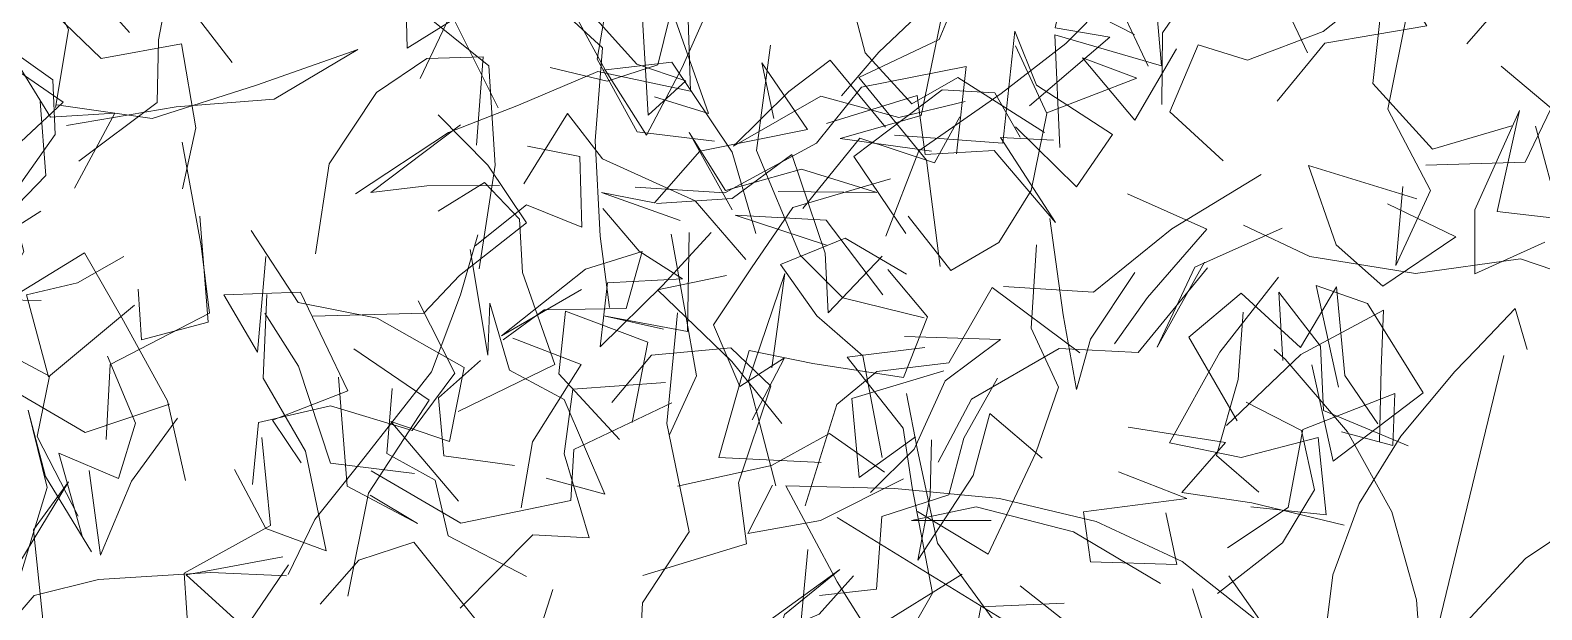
# Model space of a CAD drawing. Header units: metres. Extents: x 0 to 46.1, y -33.1 to 1.9.
# Drawn here: x 42.503 to 43.103, y -20.103 to -19.873 of the extents above; entities that cross this region are included whole.
import ezdxf

# ---------------------------------------------------------------- set-up
doc = ezdxf.new("R2010")
doc.units = ezdxf.units.M
doc.header["$LTSCALE"] = 0.02
doc.layers.add('AB_EXT_MASSIF', color=8, linetype='Continuous', lineweight=9)
doc.layers.add('BLOC_FEUILLAGE', color=7, linetype='Continuous', lineweight=13)
doc.layers.add('ARCHIBOOKS_ARBRE', color=7, linetype='Continuous')

# ---------------------------------------------------------------- blocks, each defined once
blk = doc.blocks.new('AB_ALPHA_11ed163862f4b453')
at = {"layer": 'BLOC_FEUILLAGE', "color": 8, "lineweight": 13, "true_color": 0x878787, "transparency": 33554585}
for points in [[(-0.1611, -1.0479), (-0.0825, -1.0729), (-0.1002, -1.1804), (-0.1789, -1.2313), (-0.1864, -1.2895), (-0.2389, -1.3472)], [(-0.0677, -1.4051), (-0.0746, -1.3213), (-0.0462, -1.2253), (0.0013, -1.1653), (0.0385, -1.125)], [(-0.2668, -1.4247), (-0.1929, -1.384), (-0.2485, -1.3524), (-0.2463, -1.2698), (-0.2231, -1.161)], [(-0.1369, -1.3247), (-0.1511, -1.2331), (-0.0796, -1.2402), (-0.0626, -1.1829), (-0.0651, -1.2545), (0.0146, -1.2682)], [(-0.3537, -1.409), (-0.2539, -1.3695), (-0.2265, -1.3228), (-0.2613, -1.2345), (-0.3401, -1.2937)], [(-0.1917, -1.2579), (-0.1745, -1.3312), (-0.1, -1.3623), (-0.1332, -1.44), (-0.1774, -1.4833)], [(-0.4193, -1.4902), (-0.3433, -1.4499), (-0.3142, -1.3621), (-0.2636, -1.2655), (-0.2298, -1.3468), (-0.3079, -1.3607), (-0.4188, -1.366)], [(-0.0694, -1.2969), (-0.1168, -1.3466), (-0.1519, -1.3979), (-0.2486, -1.4043)], [(-0.3962, -1.396), (-0.3358, -1.4104), (-0.284, -1.3985), (-0.2487, -1.334)], [(-0.2397, -1.368), (-0.1385, -1.4119), (-0.0526, -1.4586), (0.0437, -1.4621), (-0.0597, -1.4371), (-0.1646, -1.4086), (-0.2369, -1.3455)], [(0.0262, -1.7102), (0.0957, -1.6326), (0.1439, -1.5468), (0.1148, -1.4584), (0.1534, -1.3919)], [(-0.5756, -1.4091), (-0.5228, -1.4328), (-0.4899, -1.5035), (-0.4233, -1.5057), (-0.3892, -1.5673), (-0.4319, -1.6109), (-0.4409, -1.6993)], [(-0.5083, -1.6773), (-0.4594, -1.5782), (-0.4649, -1.4706), (-0.3733, -1.4249), (-0.3071, -1.4255)], [(0.129, -1.5866), (0.1399, -1.4888), (0.0854, -1.4879), (0.1201, -1.4318)], [(-0.3763, -1.6505), (-0.3324, -1.5906), (-0.2222, -1.6014), (-0.1927, -1.5408), (-0.1525, -1.4443)], [(0.2566, -1.5535), (0.2681, -1.6252), (0.2997, -1.6655), (0.2497, -1.6736), (0.3052, -1.5762), (0.3737, -1.5585), (0.3698, -1.4482)], [(-0.3045, -1.6555), (-0.3901, -1.6336), (-0.4315, -1.551), (-0.4476, -1.5011), (-0.4151, -1.4594), (-0.3552, -1.5)], [(-0.3323, -1.7278), (-0.3044, -1.6515), (-0.2975, -1.5581), (-0.2933, -1.4838), (-0.394, -1.481), (-0.4767, -1.4841)], [(-0.2626, -1.508), (-0.3154, -1.5051), (-0.3643, -1.4872), (-0.3904, -1.5675), (-0.2802, -1.5542)], [(0.2238, -1.4975), (0.2482, -1.5932), (0.1919, -1.6664), (0.1446, -1.7483), (0.1137, -1.8129)], [(-0.102, -1.6094), (-0.0419, -1.5419), (0.0359, -1.5081), (0.0963, -1.5069), (0.144, -1.5361), (0.0907, -1.606)], [(-0.2685, -1.5429), (-0.293, -1.587), (-0.228, -1.6082), (-0.1777, -1.5157)], [(0.5452, -1.5267), (0.4756, -1.5393), (0.4262, -1.5996), (0.3587, -1.5678), (0.285, -1.6371), (0.234, -1.6234), (0.194, -1.5812)], [(0.3117, -1.5876), (0.3053, -1.5264), (0.2375, -1.5997), (0.2316, -1.6815), (0.291, -1.7314)], [(0.367, -1.541), (0.3267, -1.5978), (0.301, -1.705), (0.2649, -1.6618)], [(-0.1428, -1.5553), (-0.1424, -1.6404), (-0.0851, -1.6962), (-0.0397, -1.7842), (-0.0915, -1.8378), (-0.1296, -1.7894), (-0.1163, -1.8923)], [(-0.1377, -1.6596), (-0.0438, -1.7173), (0.0064, -1.7051), (0.0905, -1.6974), (0.0894, -1.6286), (0.0755, -1.56)], [(-0.0361, -1.581), (0.0743, -1.5803), (0.1472, -1.5953), (0.2315, -1.6101), (0.2981, -1.6766), (0.3349, -1.6157), (0.2744, -1.5692)], [(-0.4491, -1.7363), (-0.4468, -1.6487), (-0.4253, -1.5842), (-0.4513, -1.6587), (-0.5234, -1.7196)], [(-0.33, -1.582), (-0.343, -1.653), (-0.3871, -1.6897), (-0.4229, -1.6365), (-0.4484, -1.7181)], [(-0.2268, -1.7755), (-0.2273, -1.7245), (-0.1489, -1.7408), (-0.1349, -1.6331), (-0.2003, -1.594), (-0.2031, -1.6598), (-0.1444, -1.5847)], [(0.0882, -1.6518), (0.0277, -1.6129), (-0.0227, -1.5882), (0.0883, -1.5804)], [(-0.2855, -1.7449), (-0.2916, -1.811), (-0.2532, -1.8621), (-0.2167, -1.7679), (-0.2125, -1.6844), (-0.1643, -1.617)], [(0.2365, -1.6117), (0.2981, -1.6426), (0.2998, -1.75), (0.2754, -1.8304)], [(-0.3, -1.8615), (-0.3609, -1.818), (-0.4583, -1.7629), (-0.5203, -1.7414), (-0.5795, -1.7586), (-0.6168, -1.7001), (-0.6444, -1.6243)], [(-0.176, -1.6312), (-0.1765, -1.6936), (-0.2023, -1.7915), (-0.138, -1.8456)], [(0.2531, -1.8465), (0.2425, -1.7704), (0.1882, -1.6852), (0.1837, -1.6288), (0.1094, -1.6638)], [(-0.5295, -1.6368), (-0.6204, -1.6737), (-0.5275, -1.7123), (-0.4305, -1.6656), (-0.4855, -1.6866), (-0.5349, -1.7834), (-0.4691, -1.8641)], [(0.0233, -1.6402), (0.0774, -1.6414), (0.0865, -1.6906), (0.0604, -1.7368), (0.0373, -1.8307), (-0.0684, -1.8176)], [(0.0353, -1.6888), (0.1001, -1.6826), (0.134, -1.731), (0.1706, -1.671), (0.1326, -1.6344)], [(0.57, -1.9023), (0.5277, -1.8098), (0.4751, -1.8068), (0.4639, -1.7391), (0.4952, -1.6448)], [(0.5722, -1.872), (0.6761, -1.8583), (0.6356, -1.821), (0.6856, -1.772), (0.7823, -1.7256), (0.7946, -1.6346)], [(0.421, -1.7622), (0.4757, -1.7458), (0.5692, -1.7285), (0.5559, -1.6622)], [(-0.3052, -1.6715), (-0.3778, -1.699), (-0.4434, -1.7438), (-0.407, -1.6673)], [(-0.2978, -1.8611), (-0.246, -1.83), (-0.1754, -1.8066), (-0.0692, -1.7702), (-0.0034, -1.7218), (0.0437, -1.6812)], [(-0.0311, -1.9204), (0.0092, -1.9655), (0.0264, -1.8648), (-0.0034, -1.811), (0.0165, -1.7447), (-0.0132, -1.7867), (0.0291, -1.6893)], [(0.3526, -1.7445), (0.3727, -1.6918), (0.3747, -1.7717), (0.2734, -1.7317), (0.2078, -1.75), (0.1693, -1.7127), (0.2194, -1.7787)], [(0.3894, -1.6815), (0.3209, -1.7616), (0.3006, -1.8721), (0.3131, -1.9308), (0.3701, -1.9913)], [(0.9701, -1.6819), (1.0502, -1.7398), (0.9794, -1.8032), (0.9545, -1.9078), (0.8437, -1.8914), (0.8319, -1.978)], [(-0.0418, -1.7041), (-0.0504, -1.7837), (-0.1168, -1.8084), (-0.1714, -1.744), (-0.2403, -1.719), (-0.2787, -1.7673)], [(-0.1211, -1.7091), (-0.0864, -1.7925), (-0.1869, -1.837), (-0.2596, -1.9115)], [(0.698, -1.8695), (0.6706, -1.822), (0.6566, -1.7384), (0.7138, -1.6984), (0.7066, -1.7985), (0.6921, -1.9032)], [(0.3168, -1.8076), (0.3983, -1.8615), (0.3481, -1.8016), (0.2734, -1.7783), (0.2745, -1.7103), (0.2687, -1.7978)], [(0.7009, -1.7247), (0.6502, -1.723), (0.5967, -1.7241), (0.5327, -1.7678), (0.4455, -1.7562), (0.4571, -1.8617), (0.411, -1.9574)], [(0.6676, -1.7216), (0.7294, -1.7444), (0.7485, -1.8253), (0.7035, -1.9101), (0.6315, -1.8267), (0.5749, -1.923)], [(-0.4957, -1.9398), (-0.4171, -1.8643), (-0.3835, -1.8039), (-0.2859, -1.811), (-0.2457, -1.7331)], [(-0.1492, -1.7244), (-0.2011, -1.8197), (-0.1627, -1.8888), (-0.1866, -1.8396)], [(0.2389, -1.8054), (0.1697, -1.8232), (0.0848, -1.8404), (0.1254, -1.7912), (0.19, -1.8286), (0.1689, -1.7819), (0.1618, -1.7268)], [(0.2002, -1.7265), (0.2717, -1.7797), (0.3749, -1.7879), (0.4422, -1.7657), (0.5407, -1.805), (0.4853, -1.8724)], [(0.5207, -1.8336), (0.4572, -1.8111), (0.4039, -1.7512), (0.3041, -1.7458), (0.3797, -1.7301), (0.431, -1.7264), (0.4408, -1.812)], [(0.2091, -1.7519), (0.2746, -1.7883), (0.348, -1.7841), (0.3225, -1.884), (0.2929, -1.9353), (0.3684, -1.9175)], [(0.5547, -1.7424), (0.4767, -1.8214), (0.3969, -1.797), (0.4662, -1.8568)], [(-0.1006, -1.9918), (-0.1436, -1.9156), (-0.1246, -1.8621), (-0.1503, -1.8139), (-0.1109, -1.7627)], [(0.1002, -1.7827), (0.0085, -1.778), (0.1146, -1.7679), (0.1711, -1.7838), (0.1271, -1.8226), (0.0583, -1.7794), (0.0078, -1.7823)], [(0.5734, -1.9135), (0.5309, -1.8825), (0.5307, -1.9829), (0.5186, -1.8902), (0.459, -1.8559), (0.4841, -1.8026), (0.3937, -1.7772)], [(-0.0507, -1.8929), (-0.1042, -1.8467), (-0.0771, -1.7956), (-0.0223, -1.7871)], [(-0.0679, -1.9316), (-0.0227, -1.883), (0.0593, -1.8449), (0.0169, -1.786)], [(0.0706, -1.9208), (0.127, -1.8623), (0.0752, -1.7922), (0.0358, -1.8408), (0.0508, -1.9282)], [(0.0949, -1.9513), (0.1494, -1.9166), (0.1753, -1.8555), (0.2046, -1.7852)], [(0.1469, -1.8601), (0.1046, -1.8167), (0.1657, -1.8748), (0.2206, -1.7935)], [(0.6829, -1.9422), (0.7221, -1.8832), (0.7797, -1.8593), (0.803, -1.7852)], [(-0.2923, -1.8533), (-0.3627, -1.8829), (-0.3829, -1.8065), (-0.2926, -1.8436)], [(0.3479, -1.9499), (0.3412, -1.8571), (0.268, -1.8039), (0.328, -1.8784)], [(0.5081, -1.8435), (0.4622, -1.868), (0.4133, -1.8073), (0.3281, -1.8351)], [(0.4002, -1.9115), (0.3985, -1.8191), (0.5081, -1.8116), (0.5501, -1.8425), (0.5474, -1.8932)], [(0.4438, -1.8234), (0.5296, -1.8885), (0.6004, -1.8019), (0.589, -1.8584), (0.6256, -1.9407), (0.5674, -1.9648), (0.5491, -1.882)], [(-0.1729, -1.8199), (-0.1265, -1.9119), (-0.0225, -1.9525), (0.0074, -1.9116), (0.1141, -1.9257)], [(0.2284, -1.8494), (0.1632, -1.8242), (0.1862, -1.9238), (0.1946, -2.0023)], [(0.417, -1.8576), (0.3203, -1.8287), (0.2533, -1.8565), (0.1908, -1.8833), (0.1797, -1.9489), (0.2322, -1.9493), (0.1719, -1.9834)], [(0.6927, -1.8275), (0.6361, -1.8398), (0.5552, -1.8464), (0.4557, -1.8498), (0.3822, -1.9027)], [(0.4117, -1.8981), (0.4178, -1.9664), (0.4729, -1.9691), (0.5277, -1.9433), (0.5824, -1.8879), (0.5928, -1.8144)], [(0.1675, -1.8542), (0.0987, -1.9402), (0.0589, -2.0425), (-0.0184, -2.0762), (-0.0594, -2.1328)], [(-0.1727, -1.9822), (-0.0729, -1.9605), (-0.0275, -1.9935), (-0.0029, -1.9102), (0.0391, -1.861), (0.1199, -1.9054)], [(0.3789, -1.9454), (0.3473, -1.8826), (0.2793, -1.8693), (0.2816, -1.9318), (0.2985, -1.9899), (0.2596, -2.0847)], [(0.7252, -1.9039), (0.6518, -1.9408), (0.642, -1.8606), (0.6763, -1.9071), (0.5826, -1.8872)], [(-0.223, -1.9768), (-0.1648, -2.0133), (-0.1758, -1.9023), (-0.2313, -1.8874), (-0.2871, -1.9034)], [(-0.0033, -2.0535), (0.1001, -2.0832), (0.1265, -2.0284), (0.2054, -1.9655), (0.1929, -1.9119), (0.1228, -1.8751), (0.0644, -1.8932)], [(0.2161, -1.9507), (0.2778, -1.8793), (0.1901, -1.9487), (0.1557, -2.051)], [(0.8828, -1.8883), (0.9464, -1.9382), (0.9457, -2.0201), (0.8516, -1.9796), (0.7804, -2.0019)], [(0.9593, -1.9589), (0.8565, -1.9689), (0.7779, -1.9518), (0.7453, -1.9122), (0.6855, -1.9526), (0.7035, -2.0225)], [(0.2062, -2.056), (0.1237, -1.9966), (0.2068, -1.9239), (0.2525, -1.9692), (0.3205, -2.0297), (0.3734, -1.9924), (0.3658, -1.9314)], [(0.5698, -2.0674), (0.4969, -2.0989), (0.458, -2.1332), (0.4873, -2.064), (0.5281, -1.9766)], [(0.9692, -2.0566), (1.0517, -2.0329), (1.0099, -1.9762), (0.919, -1.9787), (0.8699, -2.0388), (0.8838, -2.1258), (0.9624, -2.1491)], [(0.3544, -2.0164), (0.2847, -1.9826), (0.2929, -2.0719), (0.2682, -2.1261), (0.2281, -2.2249), (0.1742, -2.2525)], [(0.2598, -2.1489), (0.2954, -2.2225), (0.3898, -2.164), (0.4442, -2.1215), (0.4533, -2.0578), (0.5029, -1.9913)], [(0.2535, -2.0982), (0.2288, -2.0366), (0.1632, -2.0317), (0.074, -1.9981)], [(0.4806, -2.1046), (0.4428, -2.0029), (0.366, -2.0421), (0.3016, -2.0104), (0.2506, -2.0164), (0.1694, -2.0833)], [(0.2309, -2.1077), (0.2908, -2.0952), (0.3533, -2.0551), (0.4218, -2.0506), (0.3436, -1.9963)], [(0.7277, -2.0543), (0.624, -2.0511), (0.5246, -2.0616), (0.4529, -2.0084)], [(0.5142, -2.1158), (0.5668, -2.095), (0.653, -2.0702), (0.6059, -1.9981)], [(0.839, -2.1406), (0.7907, -2.2027), (0.8598, -2.1591), (0.8683, -2.0683), (0.9366, -1.9986), (1.0016, -2.0197), (1.0572, -2.0042)], [(-0.0417, -2.3195), (-0.092, -2.2596), (-0.1721, -2.2065), (-0.1729, -2.1121), (-0.1412, -2.062), (-0.0857, -2.0168)], [(0.2985, -2.0856), (0.2298, -2.089), (0.2661, -2.0195), (0.3576, -2.046)], [(0.1033, -2.2171), (0.1487, -2.3036), (0.2367, -2.3203), (0.2642, -2.278), (0.2594, -2.186), (0.2931, -2.0978), (0.3144, -2.0447)], [(0.1534, -2.0485), (0.1068, -2.0757), (0.1743, -2.1038), (0.266, -2.1141)], [(0.3983, -2.0812), (0.338, -2.113), (0.295, -2.1519), (0.2274, -2.1337), (0.1837, -2.1913), (0.1327, -2.1658)], [(0.844, -2.1587), (0.772, -2.0723), (0.7522, -2.1532), (0.7686, -2.2128), (0.8559, -2.2111), (0.8169, -2.1468)], [(0.3102, -2.0967), (0.279, -2.1424), (0.2336, -2.1895), (0.3256, -2.1492), (0.3731, -2.1064), (0.3923, -2.1717)], [(0.6328, -2.1028), (0.5291, -2.1358), (0.4657, -2.0898), (0.3654, -2.0848), (0.3036, -2.1189)], [(0.7162, -2.1104), (0.6225, -2.0953), (0.5477, -2.1417), (0.6332, -2.0964)], [(0.6856, -2.087), (0.724, -2.1488), (0.8027, -2.2199), (0.8979, -2.2644), (0.9511, -2.3322), (1.0037, -2.3737)], [(0.9858, -2.0939), (1.0046, -2.1558), (0.9539, -2.1866), (0.8698, -2.1354)], [(0.2022, -2.4951), (0.2713, -2.4556), (0.2579, -2.3686), (0.1875, -2.3214), (0.1051, -2.2881), (0.0824, -2.204), (0.1482, -2.1212)], [(0.6901, -2.3248), (0.6887, -2.2666), (0.7296, -2.1884), (0.667, -2.2195), (0.647, -2.142), (0.5797, -2.1505), (0.5748, -2.2462)], [(0.982, -2.1624), (0.9526, -2.2528), (0.904, -2.2124), (0.977, -2.1406), (0.8864, -2.1992), (0.8518, -2.2521), (0.9272, -2.2637)], [(0.1717, -2.1678), (0.1226, -2.1813), (0.0318, -2.1651), (-0.0466, -2.1481)], [(0.0731, -2.2971), (0.0532, -2.1983), (0.0935, -2.1625), (0.1638, -2.1552), (0.0619, -2.1602)], [(0.3162, -2.1962), (0.2498, -2.1531), (0.3111, -2.1766), (0.3786, -2.2502), (0.4229, -2.34)], [(0.5395, -2.3249), (0.598, -2.3723), (0.6332, -2.3038), (0.5581, -2.2789), (0.5066, -2.228), (0.5974, -2.1798), (0.6867, -2.1492)], [(0.6383, -2.1588), (0.5978, -2.2124), (0.5388, -2.2637), (0.5542, -2.3172)], [(0.6451, -2.2207), (0.6787, -2.1616), (0.6843, -2.2291), (0.652, -2.284), (0.7033, -2.3592)], [(0.6771, -2.2727), (0.7135, -2.1762), (0.7465, -2.2191), (0.7445, -2.3235), (0.6329, -2.3316), (0.6669, -2.24)], [(0.6073, -2.3907), (0.5426, -2.3221), (0.49, -2.2757), (0.5532, -2.258), (0.4805, -2.1925)], [(0.2631, -2.2253), (0.1577, -2.2228), (0.1161, -2.255), (0.1441, -2.3109), (0.2125, -2.3131), (0.261, -2.2623), (0.3323, -2.3045)], [(0.4483, -2.2245), (0.4908, -2.2835), (0.3978, -2.2388), (0.3764, -2.2842), (0.4469, -2.333), (0.4656, -2.2842)], [(0.6815, -2.3409), (0.7227, -2.2804), (0.7562, -2.2333), (0.6634, -2.2252), (0.5631, -2.2443)], [(0.5922, -2.2356), (0.623, -2.2889), (0.6017, -2.3451), (0.5464, -2.3722), (0.4651, -2.3791)], [(0.305, -2.2662), (0.332, -2.3457), (0.3954, -2.3739), (0.3444, -2.4663)], [(0.6553, -2.3117), (0.6907, -2.3508), (0.7205, -2.3087), (0.6245, -2.2887), (0.5703, -2.3458), (0.4981, -2.3464)], [(0.4467, -2.3616), (0.4265, -2.4357), (0.3364, -2.4532), (0.3219, -2.5077), (0.2905, -2.5753), (0.2894, -2.648)], [(0.4839, -2.3706), (0.486, -2.4233), (0.3921, -2.4451), (0.2922, -2.4493), (0.2249, -2.4811)]]:
    blk.add_lwpolyline(points, dxfattribs=at)

msp = doc.modelspace()

# ---------------------------------------------------------------- linework, layer by layer
at = {"layer": 'AB_EXT_MASSIF', "lineweight": 9, "true_color": 0x606060, "transparency": 33554597}
for points in [[(42.73942, -19.70532), (42.7557, -19.73093), (42.76967, -19.75662), (42.77935, -19.78249), (42.78342, -19.80858), (42.78143, -19.83491), (42.77384, -19.86146), (42.76196, -19.88819), (42.74775, -19.915), (42.73146, -19.8894), (42.7175, -19.8637), (42.70782, -19.83784), (42.70374, -19.81175), (42.70573, -19.78542), (42.71333, -19.75886), (42.72521, -19.73214), (42.73942, -19.70532)], [(42.74, -19.72), (42.65802, -19.89252)], [(43.07688, -20), (43.09241, -19.98381), (43.09722, -20)], [(42.99677, -20), (43.00117, -20.00388), (43.02588, -20.03269), (43.04347, -20.06445), (43.05333, -20.09938), (43.05607, -20.13724), (43.05335, -20.17735), (43.04769, -20.21867)], [(43.03606, -20.21627), (43.0262, -20.18312), (43.01891, -20.15059), (43.01638, -20.11921), (43.02006, -20.08934), (43.03047, -20.06109), (43.04709, -20.03436), (43.06846, -20.00877), (43.07688, -20)], [(43.04, -20.2), (43.0879, -20.00241)], [(43.02525, -20.21254), (43.03856, -20.17482), (43.05386, -20.13943), (43.07282, -20.10835), (43.09658, -20.0829), (43.12551, -20.06355), (43.15924, -20.04983), (43.19663, -20.04042), (43.236, -20.03335), (43.22268, -20.07107), (43.20739, -20.10646), (43.18842, -20.13754), (43.16467, -20.16299), (43.13574, -20.18234), (43.10201, -20.19606), (43.06462, -20.20547), (43.02525, -20.21254)], [(43.05784, -20.21098), (43.01458, -20.2099), (42.97305, -20.20599), (42.93474, -20.19687), (42.90062, -20.18094), (42.87104, -20.15764), (42.84565, -20.12753), (42.82347, -20.09221), (42.80303, -20.05407), (42.84629, -20.05516), (42.88782, -20.05906), (42.92613, -20.06818), (42.96025, -20.08411), (42.98983, -20.10741), (43.01522, -20.13752), (43.0374, -20.17284), (43.05784, -20.21098)], [(43.04, -20.2), (42.82342, -20.06662)]]:
    msp.add_lwpolyline(points, dxfattribs=at)

# ---------------------------------------------------------------- block references
at = {"layer": 'ARCHIBOOKS_ARBRE', "transparency": 33554687, "xscale": 0.4, "yscale": 0.4, "rotation": 33}
msp.add_blockref('AB_ALPHA_11ed163862f4b453', (42.3, -19.4), dxfattribs=at)

doc.saveas('drawing.dxf')
